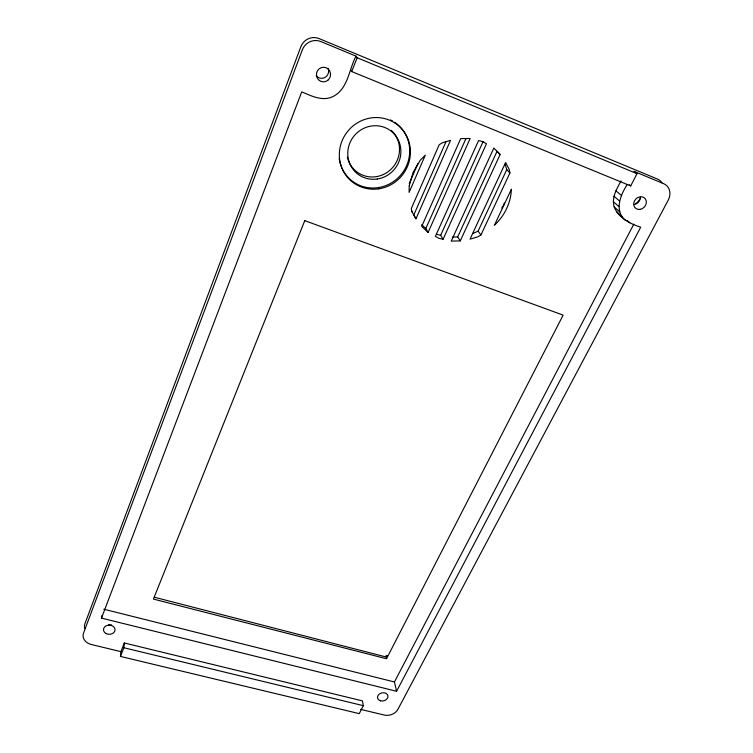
<?xml version="1.0" encoding="UTF-8"?>
<svg xmlns="http://www.w3.org/2000/svg" width="753" height="753" viewBox="0 0 753 753"><rect width="100%" height="100%" fill="white"/><g stroke="black" fill="none" stroke-linecap="round" stroke-linejoin="round"><path stroke-width="1.13" d="M120.442 656.428L123.878 647.74L124.33 642.987L362.447 700.892L363.351 705.683L359.256 713.637L120.442 656.428L120.913 651.646L124.33 642.987M101.768 615.803L101.486 618.1L396.586 691.282L640.699 227.199C630.026 223.839 618.59 217.833 614.184 206.915C611.37 197.597 616.839 188.824 621.009 180.899M625.376 220.271C613.987 210.774 620.51 194.707 627.258 184.551M503.616 205.127L504.312 202.99M101.486 618.1L301.727 91.875C311.347 95.885 322.246 101.608 332.675 96.695C348.065 89.306 348.865 69.587 356 56.136L320.863 41.566A14.862 14.26 -87.7 0 0 302.273 50.009L83.545 633.066A11.662 9.187 1.2 0 0 91.424 644.54L120.913 651.646M360.621 709.364L384.096 715.021A10.57 8.076 -13.1 0 0 397.81 709.495L668.222 200.147A13.705 11.653 -46.9 0 0 663.609 183.638L634.017 171.373L637.01 173.661L630.703 185.916L351.707 71.544L357.167 57.755L356 56.136M385.122 656.437L387.042 655.703L386.449 657.087L154.318 597.214M409.256 183.534L417.953 163.495M446.087 141.489L413.792 214.972L415.957 218.794L450.548 140.34L442.5 142.731L439.215 144.717L411.26 208.619L412.117 212.064M428.09 232.442L421.708 226.399L460.714 138.599L470.164 138.467L428.09 232.442L425.812 228.517L465.938 138.59M443.075 239.256L438.99 238.325L435.366 236.376L478.579 140.576L482.777 141.62L486.466 143.767L443.075 239.256L440.656 235.284L483.04 141.696M460.281 240.885L457.702 236.903L497.046 151.287L500.114 154.506L460.281 240.885L451.216 241.111L493.817 148.049L500.114 154.506M472.79 233.609L478.108 231.115L506.778 169.604L505.056 164.135M480.894 235.04L509.922 172.983L509.216 169.463L505.64 162.497L470.013 239.181L477.722 236.903L480.894 235.04L478.108 231.115M396.586 691.282L394.431 681.973L633.8 224.159M501.799 208.007L503.013 206.087M386.157 656.936L387.042 655.703M452.355 237.101L457.702 236.903M436.618 234.362L440.656 235.284M123.878 647.74L363.351 705.683M103.782 609.205L394.431 681.973M357.167 57.755L637.01 173.661M425.812 228.517L421.718 224.695M619.738 215.226L622.345 216.742M629.235 184.73L630.703 185.916M615.935 190.838L621.583 195.62M613.959 196.213L619.559 201.042M613.366 201.691L618.947 206.595M614.184 206.915L619.766 211.875M627.324 220.657L629.762 222.832M616.368 211.527L621.959 216.535M506.778 169.604L509.922 172.983M350.597 69.831L351.707 71.544M411.609 211.16L415.957 218.794M394.563 122.25A36.257 34.892 -51.4 0 1 396.549 179.214A36.257 34.892 -51.4 0 1 341.617 167.364M341.194 166.3A36.257 34.892 -51.4 0 1 339.179 158.469M390.534 119.953A36.257 34.892 -51.4 0 1 392.586 121.026M391.296 130.373A27.004 26.007 -52 0 1 386.138 173.021A27.004 26.007 -52 0 1 347.368 157.113M640.417 197.239A6.721 5.77 -46.6 0 1 634.261 204.458M661.991 182.866A13.516 11.53 -47.2 0 0 657.397 179.026L319.093 38.591A14.665 14.053 -88.4 0 0 300.776 46.912L84.91 623.757A11.53 9.121 1.3 0 0 84.76 628.491M111.632 624.934A5.76 4.584 0.8 0 1 108.658 624.839M328.11 68.259A7.219 6.965 -84.1 0 1 316.241 75.658M639.928 198.801A12.425 10.693 -46.9 0 1 635.777 203.677M409.246 185.709L409.095 192.401L425.304 155.146L420.296 160.21L413.115 172.381L409.246 185.709M511.381 189.285C510.92 202.811 504.388 216.149 494.41 225.222L511.381 189.285M304.767 220.648L153.443 599.077L386.515 658.753L563.122 315.131L304.767 220.648M380.651 700.855A5.318 4.085 -12.9 0 0 387.964 695.923A5.318 4.085 -12.9 0 0 379.597 693.852A5.318 4.085 -12.9 0 0 380.651 700.855M378.703 188.843A36.379 34.996 -51 0 0 403.58 131.154A36.379 34.996 -51 0 0 342.361 140.143A36.379 34.996 -51 0 0 378.703 188.843M640.088 209.381A6.815 5.836 -46.2 0 0 645.49 199.065A6.815 5.836 -46.2 0 0 634.534 200.844A6.815 5.836 -46.2 0 0 640.088 209.381M106.182 633.612A5.826 4.612 0.6 0 0 115.096 629.913A5.826 4.612 0.6 0 0 106.55 625.63A5.826 4.612 0.6 0 0 106.182 633.612M377.281 179.007A27.193 26.167 -51.3 0 0 395.72 135.822A27.193 26.167 -51.3 0 0 349.985 142.703A27.193 26.167 -51.3 0 0 377.281 179.007M327.856 80.27A7.314 7.059 -83.1 0 0 326.134 67.742A7.314 7.059 -83.1 0 0 316.505 75.639A7.314 7.059 -83.1 0 0 327.856 80.27"/></g></svg>
